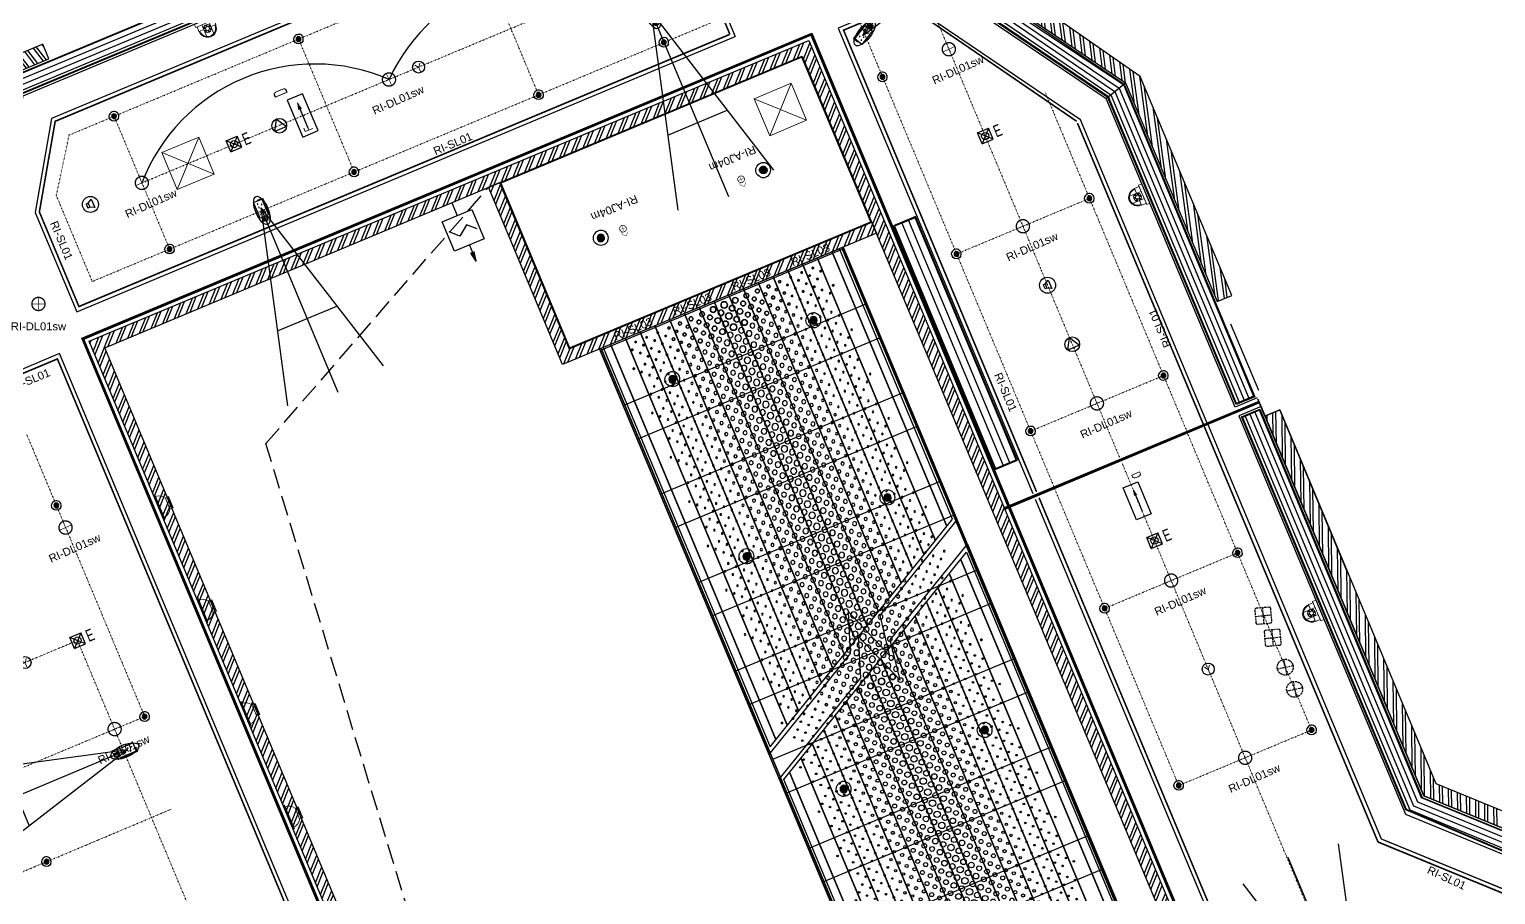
# Model space of a CAD drawing. Header units: millimetres. Extents: x 712803 to 922331, y -1382701 to -1225629.
# Drawn here: x 776381 to 794708, y -1281558 to -1270743 of the extents above; entities that cross this region are included whole.
import ezdxf
from ezdxf.enums import TextEntityAlignment as Align

# ---------------------------------------------------------------- set-up
doc = ezdxf.new("R2010")
doc.units = ezdxf.units.MM
doc.header["$LTSCALE"] = 10
doc.header["$MEASUREMENT"] = 0
for name, pattern in [('ACAD_ISO05W100', [33, 24, -3, 0, -3, 0, -3]), ('ACAD_ISO07W100', [3, 0, -3]), ('CENTER', [50.8, 31.75, -6.35, 6.35, -6.35]), ('DASH', [0.35, 0.25, -0.1])]:
    doc.linetypes.add(name, pattern=pattern)
for name, color, linetype in [('I —平顶—音响设备', 144, 'Continuous'), ('I—平面—消防指示灯、报警器', 10, 'Continuous'), ('I—平顶-投影仪、监控', 62, 'Continuous'), ('I—平顶—喷淋', 21, 'Continuous'), ('I—平顶—填充01(线状)', 8, 'Continuous'), ('I—平顶—暖通', 144, 'Continuous'), ('I—平顶—检修口', 144, 'Continuous'), ('I—平顶—消防指示灯', 62, 'Continuous'), ('I—平顶—消防设施', 10, 'Continuous'), ('I—平顶—灯具', 62, 'Continuous'), ('I—平顶—烟感', 144, 'Continuous'), ('I—平顶—设备定位尺寸标注', 232, 'Continuous'), ('I—平顶—通讯', 24, 'Continuous'), ('I—平顶—造型', 122, 'Continuous'), ('K-C-CLG', 2, 'Continuous'), ('TSC_huilu', 145, 'Continuous'), ('TSC_lighting', 52, 'Continuous')]:
    doc.layers.add(name, color=color, linetype=linetype)
doc.layers.add('风口', color=7, linetype='Continuous', lineweight=20)
doc.styles.add('_TEL_DIM', font='SIMPLEX', dxfattribs={"width": 0.8, "height": 3.5, "bigfont": 'HZTXT'})
doc.styles.add('ARIAL', font='arial.ttf')
doc.styles.add('hz', font='Microsoft YaHei.ttf', dxfattribs={"width": 0.8, "height": 5})
doc.styles.get("Standard").update_dxf_attribs({"font": 'arial.ttf'})
doc.styles.add('XD2008', font='xd-hzs.shx', dxfattribs={"width": 0.7, "bigfont": 'xd-hztxt.shx'})
doc.styles.add('平顶图图例(客房区A2）$0$HZDX', font='ROMANS.shx', dxfattribs={"width": 0.8, "bigfont": 'hztxt.shx'})
doc.styles.add('平顶图图例(客房区A2）$0$XD2008', font='SIMYOU.TTF', dxfattribs={"width": 0.7})
doc.dimstyles.new('\\M+19557\\M+18F80', dxfattribs={"dimtxt": 2.5, "dimasz": 0.8, "dimexe": 0, "dimexo": 0, "dimgap": 1, "dimtad": 1, "dimdec": 0, "dimzin": 0, "dimdsep": 46, "dimtxsty": 'Standard', "dimblk": 'DOT', "dimcen": 1, "dimaunit": 1, "dimadec": 3, "dimazin": 0, "dimtfac": 1, "dimtdec": 0, "dimtmove": 2, "dimatfit": 3, "dimfxl": 0, "dimtolj": 1, "dimtzin": 0, "dimarcsym": 0})

# ---------------------------------------------------------------- blocks, each defined once
blk = doc.blocks.new('RI-DL01sw')
at = {"layer": 'TSC_lighting', "const_width": 16.5}
blk.add_lwpolyline([(82, 0, 0.414214), (0, 82, 0.414214), (-83, 0, 0.414214), (0, -83, 0.414214)], format="xyb", close=True, dxfattribs=at)
at = {"layer": 'TSC_lighting', "const_width": 8.25}
for points in [[(82, 0), (-83, 0)], [(0, -83), (0, 82)]]:
    blk.add_lwpolyline(points, dxfattribs=at)
at = {"layer": 'TSC_lighting', "style": 'ARIAL'}
blk.add_text('RI-DL01sw', height=100, dxfattribs=at).set_placement((0, -280), align=Align.MIDDLE_CENTER)
blk.add_text('RI-DL01sw', height=100, dxfattribs=at).set_placement((0, -280), align=Align.MIDDLE_CENTER)
blk = doc.blocks.new('背景音乐广播')
at = {"extrusion": (-0.142132, 0.122044, 0.982295)}
for p, q in [((-48, 26, -10), (-47, -30, -3)), ((-48, 26, -10), (-20, 26, -6)), ((-20, 26, -6), (33, 56, -2)), ((-20, 26, -6), (-20, -29, 1)), ((33, 56, -2), (34, -58, 12)), ((-20, -29, 1), (-47, -30, -3)), ((34, -58, 12), (-20, -29, 1))]:
    blk.add_line(p, q, dxfattribs=at)
blk.add_circle((0, 0), 100)
at = {"color": 7, "extrusion": (-0.142132, 0.122044, 0.982295), "style": '_TEL_DIM', "flags": 1}
blk.add_attdef('A', text='', height=0.004, rotation=131.612, dxfattribs=at).set_placement((0, 0), align=Align.MIDDLE_CENTER)
blk = doc.blocks.new('吸顶扬声器')
for p, q in [((-58, -33), (0, 67)), ((0, 67), (58, -33)), ((58, -33), (-58, -33))]:
    blk.add_line(p, q)
blk.add_circle((0, 0), 67.2)
blk = doc.blocks.new('应急照明灯')
at = {"ltscale": 250}
for p, q in [((-150, -150), (-150, 150)), ((-150, 150), (150, 150)), ((150, 150), (-150, -150)), ((150, -150), (-150, 150)), ((150, -150), (150, 150)), ((-150, -150), (150, -150))]:
    blk.add_line(p, q, dxfattribs=at)
blk.add_circle((0, 0), 90, dxfattribs=at)
at = {"style": '平顶图图例(客房区A2）$0$XD2008', "width": 0.7}
blk.add_text('E', height=300, dxfattribs=at).set_placement((338, -143), align=Align.CENTER)
blk = doc.blocks.new('平顶图图例(客房区A2）$0$烟感')
at = {"layer": 'I—平顶—烟感', "linetype": 'Continuous'}
blk.add_circle((0, 0), 2.16, dxfattribs=at)
at = {"layer": 'I—平顶—烟感', "linetype": 'Continuous', "style": '平顶图图例(客房区A2）$0$HZDX'}
blk.add_text('Y', height=2.86, dxfattribs=at).set_placement((-1.14, -1.69))
blk = doc.blocks.new('上下喷1111')
h = blk.add_hatch(color=256)
h.dxf.hatch_style = 1
edge = h.paths.add_edge_path()
edge.add_arc((0, 0), 0.5, 0, 180)
edge.add_arc((0, 0), 0.5, 180, 360)
at = {"elevation": 0}
for points in [[(-1, 0, -1), (1, 0, 0.084041)], [(-1, 0, 1), (1, 0, -0.084041)]]:
    blk.add_lwpolyline(points, format="xyb", dxfattribs=at)
blk.add_lwpolyline([(0.5, 0, 1), (-0.5, 0, 1)], format="xyb", close=True, dxfattribs=at)
blk = doc.blocks.new('*D1473')
at = {"layer": 'Defpoints', "color": 0, "transparency": 16777216}
for p in [(43, 36), (43, 0), (-42, 0)]:
    blk.add_point(p, dxfattribs=at)
at = {"color": 0, "transparency": 16777216, "insert": (36, 46), "char_height": 15, "attachment_point": 5}
blk.add_mtext('\\A1;85', dxfattribs=at)
blk = doc.blocks.new('_Dot')
at = {"color": 0, "linetype": 'ByBlock', "lineweight": -2}
blk.add_line((-0.5, 0), (-1, 0), dxfattribs=at)
at = {"color": 0, "linetype": 'ByBlock', "const_width": 0.5}
blk.add_lwpolyline([(-0.25, 0, 1), (0.25, 0, 1)], format="xyb", close=True, dxfattribs=at)
blk = doc.blocks.new('SDRFEWR')
for centre, radius in [((-525, 75), 10), ((-450, 0), 10), ((-300, 0), 10), ((-225, 75), 10), ((-150, 0), 10), ((0, 150), 10), ((0, 0), 10), ((-525, -75), 10), ((-450, -150), 10), ((-375, -75), 10), ((-300, -150), 10), ((-225, -75), 10), ((-150, -150), 10), ((-75, -75), 10), ((0, -150), 10), ((-525, -225), 10), ((-525, -375), 10), ((-450, -300), 10), ((-375, -225), 10), ((-375, -375), 10), ((-300, -300), 10), ((-225, -225), 10), ((-225, -375), 10), ((-150, -300), 10), ((-75, -225), 10), ((-75, -375), 10), ((0, -300), 10), ((-525, -525), 15), ((-450, -450), 15), ((-375, -525), 15), ((-300, -450), 15), ((-225, -525), 15), ((-150, -450), 15), ((-75, -525), 15), ((0, -450), 15), ((-525, -675), 20), ((-450, -750), 25), ((-450, -600), 20), ((-375, -675), 20), ((-300, -750), 25), ((-300, -600), 20), ((-225, -675), 20), ((-150, -750), 25), ((-150, -600), 20), ((-75, -675), 20), ((0, -750), 25), ((0, -600), 20), ((-525, -825), 25), ((-450, -900), 30), ((-375, -825), 25), ((-300, -900), 30), ((-225, -825), 25), ((-150, -900), 30), ((-75, -825), 25), ((0, -900), 30), ((-525, -1125), 35), ((-525, -975), 30), ((-450, -1050), 35), ((-375, -1125), 35), ((-375, -975), 30), ((-300, -1050), 35), ((-225, -1125), 35), ((-225, -975), 30), ((-150, -1050), 35), ((-75, -1125), 35), ((-75, -975), 30), ((0, -1050), 35), ((-525, -1275), 35), ((-450, -1200), 40.2), ((-375, -1275), 35), ((-300, -1200), 40.2), ((-225, -1275), 35), ((-150, -1200), 40.2), ((-75, -1275), 35), ((0, -1200), 40.2), ((-525, -1425), 30), ((-450, -1350), 35), ((-375, -1425), 30), ((-300, -1350), 35), ((-225, -1425), 30), ((-150, -1350), 35), ((-75, -1425), 30), ((0, -1350), 35), ((-525, -1575), 25), ((-450, -1500), 30), ((-450, -1650), 25), ((-375, -1575), 25), ((-300, -1500), 30), ((-300, -1650), 25), ((-225, -1575), 25), ((-150, -1500), 30), ((-150, -1650), 25), ((-75, -1575), 25), ((0, -1500), 30), ((0, -1650), 25), ((-525, -1725), 20), ((-450, -1800), 20), ((-375, -1725), 20), ((-300, -1800), 20), ((-225, -1725), 20), ((-150, -1800), 20), ((-75, -1725), 20), ((0, -1800), 20), ((-525, -1875), 15), ((-525, -2025), 10), ((-450, -1950), 15), ((-375, -1875), 15), ((-375, -2025), 10), ((-300, -1950), 15), ((-225, -1875), 15), ((-225, -2025), 10), ((-150, -1950), 15), ((-75, -1875), 15), ((-75, -2025), 10), ((0, -1950), 15), ((-525, -2175), 10), ((-450, -2100), 10), ((-375, -2175), 10), ((-300, -2100), 10), ((-225, -2175), 10), ((-150, -2100), 10), ((-75, -2175), 10), ((0, -2100), 10), ((-525, -2325), 10), ((-450, -2250), 10), ((-375, -2325), 10), ((-300, -2250), 10), ((-225, -2325), 10), ((-150, -2250), 10), ((-75, -2325), 10), ((0, -2250), 10), ((-525, -2475), 10), ((-450, -2400), 10), ((-300, -2400), 10), ((-225, -2475), 10), ((-150, -2400), 10), ((0, -2400), 10), ((0, -2550), 10)]:
    blk.add_circle(centre, radius)
blk = doc.blocks.new('扶梯底部填充')
for p, q in [((-10366, 1650), (20, 1650, 0)), ((-10366, 1630), (20, 1630, 0)), ((20, -1630, 0), (-10366, -1630)), ((20, -1650, 0), (-10366, -1650))]:
    blk.add_line(p, q)
for points in [[(-10346, 1630), (-10346, -1630)], [(-9600, 1630), (-9600, -1630)], [(-8400, 1630), (-8400, -1630)], [(-7200, 1630), (-7200, -1630)], [(-7200, 1630), (-7200, -1630)], [(-7200, 1630), (-7200, -1630)], [(-6000, 1630), (-6000, -1630)], [(-4800, 1630), (-4800, -1630)], [(-3600, 1630), (-3600, -1630)], [(-2400, 1630), (-2400, -1630)], [(-1200, 1630), (-1200, -1630)], [(0, 1630), (0, -1630)]]:
    blk.add_lwpolyline(points)
for centre, radius in [((-10198, 1275, 0), 10), ((-9973, 1350, 0), 10), ((-373, 1350, 0), 10), ((-148, 1275, 0), 10), ((-10273, 1200, 0), 10), ((-10198, 1125, 0), 10), ((-10123, 1200, 0), 10), ((-10048, 1125, 0), 10), ((-9973, 1200, 0), 10), ((-373, 1200, 0), 10), ((-298, 1125, 0), 10), ((-223, 1200, 0), 10), ((-148, 1125, 0), 10), ((-73, 1200, 0), 10), ((-10273, 1050, 0), 10), ((-10198, 975, 0), 10), ((-10123, 1050, 0), 10), ((-10048, 975, 0), 10), ((-9973, 1050, 0), 10), ((-373, 1050, 0), 10), ((-298, 975, 0), 10), ((-223, 1050, 0), 10), ((-148, 975, 0), 10), ((-73, 1050, 0), 10), ((-10273, 750, 0), 15), ((-10273, 900, 0), 10), ((-10198, 825, 0), 10), ((-10123, 750, 0), 15), ((-10123, 900, 0), 10), ((-10048, 825, 0), 10), ((-9973, 750, 0), 15), ((-9973, 900, 0), 10), ((-373, 750, 0), 15), ((-373, 900, 0), 10), ((-298, 825, 0), 10), ((-223, 750, 0), 15), ((-223, 900, 0), 10), ((-148, 825, 0), 10), ((-73, 750, 0), 15), ((-73, 900, 0), 10), ((-10273, 600, 0), 20), ((-10198, 675, 0), 15), ((-10123, 600, 0), 20), ((-10048, 675, 0), 15), ((-9973, 600, 0), 20), ((-373, 600, 0), 20), ((-298, 675, 0), 15), ((-223, 600, 0), 20), ((-148, 675, 0), 15), ((-73, 600, 0), 20), ((-10273, 450, 0), 25), ((-10198, 375, 0), 25), ((-10198, 525, 0), 20), ((-10123, 450, 0), 25), ((-10048, 375, 0), 25), ((-10048, 525, 0), 20), ((-9973, 450, 0), 25), ((-373, 450, 0), 25), ((-298, 375, 0), 25), ((-298, 525, 0), 20), ((-223, 450, 0), 25), ((-148, 375, 0), 25), ((-148, 525, 0), 20), ((-73, 450, 0), 25), ((-10273, 150, 0), 35), ((-10273, 300, 0), 30), ((-10198, 225, 0), 30), ((-10123, 150, 0), 35), ((-10123, 300, 0), 30), ((-10048, 225, 0), 30), ((-9973, 150, 0), 35), ((-9973, 300, 0), 30), ((-373, 150, 0), 35), ((-373, 300, 0), 30), ((-298, 225, 0), 30), ((-223, 150, 0), 35), ((-223, 300, 0), 30), ((-148, 225, 0), 30), ((-73, 150, 0), 35), ((-73, 300, 0), 30), ((-10273, 0, 0), 40.2), ((-10198, 75, 0), 35), ((-10123, 0, 0), 40.2), ((-10048, 75, 0), 35), ((-9973, 0, 0), 40.2), ((-373, 0, 0), 40.2), ((-298, 75, 0), 35), ((-223, 0, 0), 40.2), ((-148, 75, 0), 35), ((-73, 0, 0), 40.2), ((-10273, -150, 0), 35), ((-10198, -75, 0), 35), ((-10123, -150, 0), 35), ((-10048, -75, 0), 35), ((-9973, -150, 0), 35), ((-373, -150, 0), 35), ((-298, -75, 0), 35), ((-223, -150, 0), 35), ((-148, -75, 0), 35), ((-73, -150, 0), 35), ((-10273, -300, 0), 30), ((-10198, -225, 0), 30), ((-10198, -375, 0), 25), ((-10123, -300, 0), 30), ((-10048, -225, 0), 30), ((-10048, -375, 0), 25), ((-9973, -300, 0), 30), ((-373, -300, 0), 30), ((-298, -225, 0), 30), ((-298, -375, 0), 25), ((-223, -300, 0), 30), ((-148, -225, 0), 30), ((-148, -375, 0), 25), ((-73, -300, 0), 30), ((-10273, -450, 0), 25), ((-10198, -525, 0), 20), ((-10123, -450, 0), 25), ((-10048, -525, 0), 20), ((-9973, -450, 0), 25), ((-373, -450, 0), 25), ((-298, -525, 0), 20), ((-223, -450, 0), 25), ((-148, -525, 0), 20), ((-73, -450, 0), 25), ((-10273, -600, 0), 20), ((-10198, -675, 0), 15), ((-10123, -600, 0), 20), ((-10048, -675, 0), 15), ((-9973, -600, 0), 20), ((-373, -600, 0), 20), ((-298, -675, 0), 15), ((-223, -600, 0), 20), ((-148, -675, 0), 15), ((-73, -600, 0), 20), ((-10273, -750, 0), 15), ((-10273, -900, 0), 10), ((-10198, -825, 0), 10), ((-10123, -750, 0), 15), ((-10123, -900, 0), 10), ((-10048, -825, 0), 10), ((-9973, -750, 0), 15), ((-9973, -900, 0), 10), ((-373, -750, 0), 15), ((-373, -900, 0), 10), ((-298, -825, 0), 10), ((-223, -750, 0), 15), ((-223, -900, 0), 10), ((-148, -825, 0), 10), ((-73, -750, 0), 15), ((-73, -900, 0), 10), ((-10273, -1050, 0), 10), ((-10198, -975, 0), 10), ((-10123, -1050, 0), 10), ((-10048, -975, 0), 10), ((-9973, -1050, 0), 10), ((-373, -1050, 0), 10), ((-298, -975, 0), 10), ((-223, -1050, 0), 10), ((-148, -975, 0), 10), ((-73, -1050, 0), 10), ((-10273, -1200, 0), 10), ((-10198, -1125, 0), 10), ((-10198, -1275, 0), 10), ((-10123, -1200, 0), 10), ((-10048, -1125, 0), 10), ((-9973, -1200, 0), 10), ((-373, -1200, 0), 10), ((-298, -1125, 0), 10), ((-223, -1200, 0), 10), ((-148, -1125, 0), 10), ((-148, -1275, 0), 10), ((-73, -1200, 0), 10), ((-9973, -1350, 0), 10), ((-373, -1350, 0), 10)]:
    blk.add_circle(centre, radius)
for p in [(-9373, 1200, 0), (-8773, 1200, 0), (-8173, 1200, 0), (-7573, 1200, 0), (-6973, 1200, 0), (-6373, 1200, 0), (-5773, 1200, 0), (-5173, 1200, 0)]:
    blk.add_blockref('SDRFEWR', p)
at = {"xscale": -0.9999999999999998}
for p in [(-5173, 1200, 0), (-4573, 1200, 0), (-3973, 1200, 0), (-3373, 1200, 0), (-2773, 1200, 0), (-2173, 1200, 0), (-1573, 1200, 0), (-973, 1200, 0)]:
    blk.add_blockref('SDRFEWR', p, dxfattribs=at)
blk = doc.blocks.new('A$Cd42e4ebf')
at = {"lineweight": 0}
for p, q in [((8.81, 7.37), (0, 7.37)), ((0, 7.37), (0, 5.88)), ((8.81, 5.88), (8.81, 7.37)), ((0.59, 5.88), (0.59, 3.81)), ((8.21, 3.81), (8.21, 5.88))]:
    blk.add_line(p, q, dxfattribs=at)
for points in [[(8.81, 5.88), (0, 5.88)], [(0.59, 3.81), (2.79, 3.81)], [(2.79, 5.88), (2.79, 0.56)], [(6.01, 5.88), (6.01, 0.56)], [(8.21, 3.81), (6.01, 3.81)]]:
    blk.add_lwpolyline(points, dxfattribs=at)
for centre, radius in [((4.4, 3.56), 1.65), ((3.34, 2.96), 0.271), ((3.34, 4.19), 0.257), ((4.4, 3.56), 0.804), ((4.4, 4.78), 0.254), ((4.4, 2.35), 0.255), ((5.44, 2.94), 0.269), ((5.46, 4.15), 0.254)]:
    blk.add_circle(centre, radius, dxfattribs=at)
for radius, start, end in [(3.73, 176.09951, 3.90049), (3.4, 175.71085, 4.28915)]:
    blk.add_arc((4.4, 3.56), radius, start, end, dxfattribs=at)
blk = doc.blocks.new('WIFI1')
at = {"linetype": 'DASH', "ltscale": 10, "extrusion": (-0.131049, -0.073706, 0.988632)}
for p, q in [((-91, -39, -15), (92, 37, 15)), ((-39, 92, 2), (39, -92, -2))]:
    blk.add_line(p, q, dxfattribs=at)
blk.add_lwpolyline([(68, -109, 0.414214), (90, -91), (109, 68, 0.414214), (91, 90), (-68, 109, 0.414214), (-90, 91), (-109, -68, 0.414214), (-91, -90), (70, -109)], format="xyb", dxfattribs=at)
blk = doc.blocks.new('碗状1')
at = {"linetype": 'DASH', "ltscale": 10, "extrusion": (-0.131049, -0.073706, 0.988632)}
for p, q in [((86, 48, 15), (-86, -48, -15)), ((-49, 87), (49, -87))]:
    blk.add_line(p, q, dxfattribs=at)
blk.add_circle((0, 0), 100, dxfattribs=at)
blk = doc.blocks.new('SH9-室内半球1080P')
for p, q in [((93, 213), (345, 213)), ((93, 147), (93, 213)), ((345, 170), (345, 213)), ((103, 147), (93, 147)), ((316, 150), (375, 150)), ((316, 137), (375, 137))]:
    blk.add_line(p, q)
for points in [[(103, 203), (316, 203), (316, 90), (103, 90)], [(316, 170), (375, 170), (375, 123), (316, 123)]]:
    blk.add_lwpolyline(points, close=True)
at = {"const_width": 5.69}
for points in [[(137, 124, -1), (143, 124, -1)], [(160, 169, -1), (166, 169, -1)], [(189, 124, 1), (183, 124, 1)]]:
    blk.add_lwpolyline(points, format="xyb", close=True, dxfattribs=at)
for centre in [(140, 124), (163, 169), (186, 124)]:
    blk.add_arc(centre, 5.69, 0, 180)
blk.add_ellipse((234, 147), major_axis=(-189, 0), ratio=0.414634)
at = {"layer": 'Defpoints', "linetype": 'ByBlock'}
for p, q in [((197, 147), (2611, 794)), ((1697, -255), (1697, 549)), ((197, 147), (2697, 147)), ((197, 147), (2611, -500))]:
    blk.add_line(p, q, dxfattribs=at)
at = {"style": 'hz', "width": 0.8}
blk.add_text('C', height=79.2, dxfattribs=at).set_placement((259, 146), align=Align.MIDDLE)
blk = doc.blocks.new('DD-F')
for p, q in [((432, 180), (-432, 180)), ((-432, 180), (-432, -180)), ((432, -180), (432, 180)), ((-432, -180), (432, -180))]:
    blk.add_line(p, q)
at = {"color": 81}
blk.add_line((288, 0), (-288, 0), dxfattribs=at)
blk.add_solid([(144, 43), (317, 0), (144, -43)], dxfattribs=at)
at = {"color": 81, "style": 'XD2008', "width": 0.7}
blk.add_text('D', height=300, rotation=0, dxfattribs=at).set_placement((565, 105))
at = {"color": 81, "style": '_TEL_DIM', "width": 0.8}
blk.add_text('F', height=178, dxfattribs=at).set_placement((-369, -93))
blk = doc.blocks.new('0.001111.')
for p, q in [((-234, 0), (165, 166)), ((-133, -56), (133, 56)), ((165, 166), (241, -16)), ((-158, -183), (-234, 0)), ((241, -16), (-158, -183))]:
    blk.add_line(p, q)
for p in [(-35, 83), (199, 83), (-199, -83)]:
    blk.add_point(p)
blk.add_solid([(-75, -8), (-146, -61), (-58, -48)])
at = {"style": '_TEL_DIM', "width": 0.8}
blk.add_attdef('D', (-333, -82), '', height=106, rotation=22.686, dxfattribs=at)
at = {"style": '_TEL_DIM', "flags": 1}
blk.add_attdef('A', text='', height=0.006, rotation=202.686, dxfattribs=at).set_placement((-35, 83), align=Align.MIDDLE_CENTER)
blk = doc.blocks.new('光束感烟探测器(发射部分)')
blk.add_hatch(color=256).paths.add_polyline_path([(618, 200), (501, 176), (501, 224)])
for p, q in [((249, 368), (151, 267)), ((-174, 200), (0, 200)), ((151, 267), (249, 133)), ((400, 200), (618, 200)), ((618, 200), (501, 224)), ((501, 224), (501, 176)), ((618, 200), (501, 176)), ((249, 133), (151, 32))]:
    blk.add_line(p, q)
blk.add_lwpolyline([(0, 400), (400, 400), (400, 0), (0, 0)], close=True)
blk = doc.blocks.new('BLK20230815145859_00816')
at = {"layer": '风口'}
for p, q in [((35190, 115331), (35200, 115331)), ((35190, 115009), (35190, 115331)), ((35200, 115009), (35200, 115331)), ((35200, 115032), (35200, 115307)), ((35307, 115097), (35307, 115242)), ((35307, 115242), (35346, 115242)), ((35307, 115097), (35307, 115242)), ((35307, 115097), (35346, 115097)), ((35346, 115245), (35351, 115245)), ((35346, 115095), (35346, 115245)), ((35346, 115097), (35346, 115242)), ((35351, 115095), (35351, 115245)), ((35190, 115009), (35200, 115009)), ((35346, 115095), (35351, 115095))]:
    blk.add_line(p, q, dxfattribs=at)
for centre, start, end in [((35200, 115187), 27.4446, 90), ((35200, 115153), 270, 332.5554)]:
    blk.add_arc(centre, 121, start, end, dxfattribs=at)
blk = doc.blocks.new('BLK20230815145859_00882')
at = {"layer": '风口'}
for p, q in [((35190, 119531), (35200, 119531)), ((35190, 119209), (35190, 119531)), ((35200, 119209), (35200, 119531)), ((35200, 119232), (35200, 119507)), ((35307, 119297), (35307, 119442)), ((35307, 119442), (35346, 119442)), ((35307, 119297), (35307, 119442)), ((35346, 119445), (35351, 119445)), ((35346, 119295), (35346, 119445)), ((35346, 119297), (35346, 119442)), ((35351, 119295), (35351, 119445)), ((35190, 119209), (35200, 119209)), ((35307, 119297), (35346, 119297)), ((35346, 119295), (35351, 119295))]:
    blk.add_line(p, q, dxfattribs=at)
for centre, start, end in [((35200, 119387), 27.4446, 90), ((35200, 119353), 270, 332.5554)]:
    blk.add_arc(centre, 121, start, end, dxfattribs=at)
blk = doc.blocks.new('BLK20230815145859_01636')
at = {"layer": '风口'}
for p, q in [((35190, 116731), (35200, 116731)), ((35190, 116409), (35190, 116731)), ((35200, 116409), (35200, 116731)), ((35200, 116432), (35200, 116707)), ((35307, 116497), (35307, 116642)), ((35307, 116642), (35346, 116642)), ((35307, 116497), (35307, 116642)), ((35346, 116645), (35351, 116645)), ((35346, 116495), (35346, 116645)), ((35346, 116497), (35346, 116642)), ((35351, 116495), (35351, 116645)), ((35190, 116409), (35200, 116409)), ((35307, 116497), (35346, 116497)), ((35346, 116495), (35351, 116495))]:
    blk.add_line(p, q, dxfattribs=at)
for centre, start, end in [((35200, 116587), 27.4446, 90), ((35200, 116553), 270, 332.5554)]:
    blk.add_arc(centre, 121, start, end, dxfattribs=at)
blk = doc.blocks.new('BLK20230815145859_01640')
at = {"layer": '风口'}
for p, q in [((35190, 118131), (35200, 118131)), ((35190, 117809), (35190, 118131)), ((35200, 117809), (35200, 118131)), ((35200, 117832), (35200, 118107)), ((35307, 117897), (35307, 118042)), ((35307, 118042), (35346, 118042)), ((35307, 117897), (35307, 118042)), ((35346, 118045), (35351, 118045)), ((35346, 117895), (35346, 118045)), ((35346, 117897), (35346, 118042)), ((35351, 117895), (35351, 118045)), ((35307, 117897), (35346, 117897)), ((35346, 117895), (35351, 117895)), ((35190, 117809), (35200, 117809))]:
    blk.add_line(p, q, dxfattribs=at)
for centre, start, end in [((35200, 117987), 27.4446, 90), ((35200, 117953), 270, 332.5554)]:
    blk.add_arc(centre, 121, start, end, dxfattribs=at)
blk = doc.blocks.new('*U1474')
at = {"const_width": 8.5}
blk.add_lwpolyline([(42.5, 0, 0.4142136), (0, 42.5, 0.4142136), (-42.5, 0, 0.4142136), (0, -42.5, 0.4142136)], format="xyb", close=True, dxfattribs=at)
at = {"const_width": 4.25}
for points in [[(-42.5, 0), (42.5, 0)], [(0, -42.5), (0, 42.5)]]:
    blk.add_lwpolyline(points, dxfattribs=at)
dim = blk.add_linear_dim(base=(42.5, 35.7), p1=(-42.5, 0), p2=(42.5, 0), dimstyle='\\M+19557\\M+18F80', override={"dimtxt": 15, "dimgap": 5, "dimse1": 1, "dimse2": 1, "dimsd1": 1, "dimsd2": 1})
dim.commit()
dim.dimension.update_dxf_attribs({"geometry": '*D1473', "text_midpoint": (35.7, 45.8), "dimtype": 128})
blk = doc.blocks.new('*U1475')
blk.add_lwpolyline([(-43, 58, 5, 5, 0), (0, 100, 5, 5, 0), (41, 59, 0, 0, 0)], format="xyseb")
blk.add_blockref('*U1474', (0, 0))
at = {"style": 'ARIAL'}
blk.add_text('RI-AJ04m', height=100, dxfattribs=at).set_placement((0, -280), align=Align.MIDDLE_CENTER)

msp = doc.modelspace()

# ---------------------------------------------------------------- hatches: boundary and pattern name
at = {"layer": 'I—平顶—填充01(线状)'}
h = msp.add_hatch(dxfattribs=at)
h.set_pattern_fill('ANSI32', color=256, scale=300, angle=30)
h.set_pattern_definition([(97.69066, (778957.56, -1301109.88), (-111.48807, -15.05527), []), (97.69066, (778989.7, -1301067.7), (-111.48807, -15.05527), [])])
h.paths.add_polyline_path([(791226.7, -1274145.9), (791411.3, -1274068.7), (790266.7, -1271331), (785456.9, -1267981.8), (785314, -1268186.9), (790083.2, -1271410.6)])
h = msp.add_hatch(dxfattribs=at)
h.set_pattern_fill('ANSI32', color=256, scale=300, angle=60)
h.set_pattern_definition([(127.69066, (778957.56, -1301109.88), (-89.02386, -68.78228), []), (127.69066, (778964.31, -1301057.28), (-89.02386, -68.78228), [])])
h.paths.add_polyline_path([(772642.1, -1278678.9), (772719.2, -1278863.5), (774884, -1277958.7), (776036, -1271358.8), (776626.7, -1271111.9), (776549.7, -1270927.4), (775857.9, -1271216.5), (774705, -1277814.4)])
h = msp.add_hatch(dxfattribs=at)
h.set_pattern_fill('ANSI32', color=256, scale=300, angle=23)
h.paths.add_polyline_path([(777324, -1274722.6), (786042, -1271077.7), (792098, -1285562.7), (783380, -1289207.6)], flags=16)
h.paths.add_polyline_path([(786122.6, -1270881.5), (792294.3, -1285643.2), (783299.4, -1289403.9), (777127.7, -1274642.1)])
h = msp.add_hatch(dxfattribs=at)
h.set_pattern_fill('ANSI32', color=256, scale=300, angle=23)
h.paths.add_polyline_path([(782259.4, -1272659.2), (783127.3, -1274735.1), (786909.9, -1273153.6), (786967.8, -1273292), (783046.7, -1274931.3), (782121, -1272717)])
h.paths.add_polyline_path([(788176.9, -1287202.1), (787052.9, -1284513.6), (790974, -1282874.2), (791031.9, -1283012.6), (787249.1, -1284594.1), (788315.3, -1287144.2)])
h = msp.add_hatch(dxfattribs=at)
h.set_pattern_fill('ANSI32', color=256, scale=300, angle=23)
h.set_pattern_definition([(90.69066, (778957.56, -1301109.88), (-112.49183, -1.35607), []), (90.69066, (778994.6, -1301071.94), (-112.49183, -1.35607), [])])
edge = h.paths.add_edge_path()
edge.add_line((791824.6, -1275575.9), (792009.1, -1275498.8))
edge.add_line((792009.1, -1275498.8), (793961.8, -1280169.3))
edge.add_line((793961.8, -1280169.3), (794887, -1280548.9))
edge.add_line((794887, -1280548.9), (801684.7, -1277706.7))
edge.add_line((801684.7, -1277706.7), (801761.9, -1277891.4))
edge.add_line((801761.9, -1277891.4), (794887.7, -1280765.4))
edge.add_line((794887.7, -1280765.4), (793809.3, -1280322.8))
edge.add_line((793809.3, -1280322.8), (791736.8, -1275365.9))
h.paths.add_polyline_path([(802607.3, -1277321), (806736.3, -1275595.4), (806813.2, -1275779.3), (802684.4, -1277505.4)])

# ---------------------------------------------------------------- linework, layer by layer
at = {"layer": 'I—平顶—填充01(线状)', "linetype": 'DASH', "ltscale": 100}
for p, q in [((779338.2, -1275919.7), (782121, -1272717)), ((783380, -1289207.6), (779338.2, -1275919.7))]:
    msp.add_line(p, q, dxfattribs=at)
at = {"layer": 'I—平顶—暖通'}
for p, q in [((784486.5, -1267875.3), (789897.5, -1271562.7)), ((784513.6, -1267836.4), (789950, -1271519.7)), ((784544.1, -1267792.6), (790002.4, -1271476.8)), ((784550.9, -1267782.9, 0), (790054.9, -1271433.8)), ((784594.9, -1267719.6, 0), (790063, -1271427.2))]:
    msp.add_line(p, q, dxfattribs=at)
for points in [[(784449.3, -1267928.8), (782114.4, -1262339), (779761.7, -1263322.6), (782171.6, -1269091.8), (776281.1, -1271554.4), (775129, -1278154.3), (771926.9, -1279492.7), (771830.5, -1279262.1), (774906.3, -1277976.5), (776058.3, -1271376.6), (781936.8, -1268919), (779565.5, -1263242.1), (782194.9, -1262142.8), (784550.9, -1267782.9)], [(784456, -1267919), (782119.7, -1262325.9), (779748.6, -1263317.2), (782158.5, -1269086.4), (776272.1, -1271547.3), (775120.1, -1278147.2), (771932.3, -1279479.6), (771843.6, -1279267.4), (774915.2, -1277983.6), (776067.2, -1271383.7), (781949.9, -1268924.4), (779578.6, -1263247.4), (782189.5, -1262155.8), (784544.1, -1267792.6)], [(771893.7, -1279387.4), (775031, -1278076.1), (776183.1, -1271476.2), (782041.5, -1269027), (779637.4, -1263271.6), (782165.4, -1262214.7), (784513.6, -1267836.4)], [(771918.8, -1279447.3), (775088.9, -1278122.3), (776241, -1271522.4), (782103.5, -1269071.5), (779689.8, -1263293.1), (782143.9, -1262267), (784486.5, -1267875.3)], [(790063, -1271427.2), (791696.4, -1275334), (791465.7, -1275430.4), (789860.3, -1271593.1), (784449.3, -1267928.8)], [(790054.9, -1271433.8), (791683.3, -1275328.6), (791471.1, -1275417.3), (789868.4, -1271586.5), (784456, -1267919)], [(771868.6, -1279327.4), (774973.1, -1278029.8), (776125.1, -1271429.9), (781980.9, -1268981.9)], [(789897.5, -1271562.7), (791503.4, -1275403.8)], [(789950, -1271519.7), (791563.4, -1275378.8)], [(790002.4, -1271476.8), (791623.3, -1275353.7)], [(788530.9, -1275652.8), (787457.6, -1273084), (787180.9, -1273199.7), (788453.3, -1276244.6), (788730, -1276128.9), (788530.9, -1275652.8)], [(788521.7, -1275656.6), (787452.2, -1273097.1), (787194, -1273205), (788458.6, -1276231.5), (788716.9, -1276123.5), (788521.7, -1275656.6)], [(787286.2, -1273166.5), (788550.9, -1276192.9)], [(787369.2, -1273131.8), (788633.9, -1276158.2)], [(791636.7, -1275554.1), (793683.4, -1280449.6), (794888.3, -1280944), (808228.5, -1275366.7)], [(791696.6, -1275529), (793733, -1280399.6), (794888, -1280873.6), (808203.5, -1275306.7)], [(791576.7, -1275579.1), (793633.8, -1280499.5), (794888.5, -1281014.3), (808253.6, -1275426.6)]]:
    msp.add_lwpolyline(points, dxfattribs=at)
for points in [[(791762, -1275490.8), (793790.2, -1280342), (794887.8, -1280792.4), (808183.8, -1275233.7), (808280.2, -1275464.3), (794888.6, -1281054.8), (793583.5, -1280495.8), (791531.3, -1275587.3)], [(791544.4, -1275592.6), (793591.1, -1280488.1), (794888.6, -1281044), (808267.1, -1275458.9), (808178.4, -1275246.7), (794887.8, -1280803.3), (793782.6, -1280349.7), (791756.6, -1275503.9)]]:
    msp.add_lwpolyline(points, close=True, dxfattribs=at)
at = {"layer": 'I—平顶—检修口', "linetype": 'Continuous', "lineweight": 0}
for p, q in [((785902.9, -1271417.7), (785634.3, -1272071.9)), ((785441.5, -1271610.6), (786095.7, -1271879.1)), ((778497.5, -1272091.4, 0), (778229, -1272745.5, 0)), ((778036.2, -1272284.2, 0), (778690.3, -1272552.7, 0))]:
    msp.add_line(p, q, dxfattribs=at)
msp.add_lwpolyline([(785441.5, -1271610.6), (785902.9, -1271417.7), (786095.7, -1271879.1), (785634.3, -1272071.9)], close=True, dxfattribs=at)
at = {"layer": 'I—平顶—检修口', "linetype": 'Continuous', "lineweight": 0, "elevation": 0}
msp.add_lwpolyline([(778036.2, -1272284.2), (778497.5, -1272091.4), (778690.3, -1272552.7), (778229, -1272745.5)], close=True, dxfattribs=at)
at = {"layer": 'I—平顶—消防设施', "linetype": 'CENTER', "ltscale": 0.05, "const_width": 20}
msp.add_lwpolyline([(777049.2, -1274609.9), (786154.8, -1270803), (792372.8, -1285675.4), (783267.2, -1289482.4)], close=True, dxfattribs=at)
at = {"layer": 'I—平顶—消防设施', "linetype": 'ACAD_ISO05W100', "ltscale": 0.05, "const_width": 20, "elevation": 0}
msp.add_lwpolyline([(791752.3, -1275402.8), (788684.6, -1276685.3)], dxfattribs=at)
at = {"layer": 'I—平顶—设备定位尺寸标注', "color": 8, "linetype": 'ACAD_ISO07W100', "ltscale": 0.02}
for p, q in [((782727.7, -1271515.5, 0), (782032.7, -1269853.3)), ((779726.8, -1270819.2, 0), (780421.3, -1272480.3)), ((777439.4, -1271829.1), (778133.7, -1273489.8)), ((787982.9, -1273544.8, 0), (789644.7, -1272850)), ((788908.3, -1275759, 0), (790569, -1275064.7)), ((776345.3, -1275800.6, 0), (777822, -1279332.6)), ((789835.7, -1277973.2, 0), (791497.1, -1277279)), ((773549.1, -1281119, 0), (777822, -1279332.6)), ((790761.6, -1280187.5), (792422.3, -1279493.2, 0))]:
    msp.add_line(p, q, dxfattribs=at)
for points in [[(776718.4, -1272823.1), (776879, -1272063.4), (784402.2, -1268918.1)], [(776718.4, -1272823.1), (777166.3, -1273894.3), (785465.6, -1270424.5)], [(786745.4, -1270621.1), (789188.2, -1276463.9)], [(789078.2, -1271534.3), (790848.9, -1275769.6)], [(790747.4, -1280193.4), (789195.9, -1276482.4)], [(776940, -1278399.8), (773365.3, -1279900.8), (774291.2, -1282116.2), (778164.3, -1280485.5)]]:
    msp.add_lwpolyline(points, dxfattribs=at)
at = {"layer": 'I—平顶—设备定位尺寸标注', "color": 8, "linetype": 'ACAD_ISO07W100', "ltscale": 0.02, "elevation": 0}
for points in [[(777754.6, -1272675.5), (785524.3, -1269424.9)], [(787535.5, -1270181.5), (790005.5, -1276089.7)], [(792408.1, -1279499.1), (790856.6, -1275788.1)], [(794094.5, -1285866), (790039.2, -1276162.3)], [(780583.2, -1286991.4), (776984.3, -1278382.5)]]:
    msp.add_lwpolyline(points, dxfattribs=at)
at = {"layer": 'I—平顶—造型'}
for p, q in [((789841, -1271609, 0), (790083.2, -1271410.6, 0)), ((783173.4, -1274715.8, 0), (786909.9, -1273153.6, 0)), ((791746.3, -1275256.3, 0), (791399.1, -1274426, 0))]:
    msp.add_line(p, q, dxfattribs=at)
for points in [[(782204.3, -1269105.1), (779794.4, -1263336), (782101, -1262371.7), (784432.3, -1267953.1), (789841, -1271609)], [(782727.6, -1269320.1), (780316, -1263551.5), (781884.4, -1262895.8), (785202.6, -1270832.5)], [(771913.3, -1279525.8), (775151.5, -1278170.7), (776303.3, -1271572.2), (782204.3, -1269105.1)], [(782727.7, -1269320), (776659.7, -1271856.8), (776454.6, -1273032), (776973.4, -1274273), (785202.6, -1270832.5)], [(789518, -1271873.5), (787313.6, -1270383.5), (786491.6, -1270727.2), (788922.9, -1276542.3)], [(791102.6, -1275663.5), (789518, -1271873.5)], [(782259.4, -1272659.2), (783127.3, -1274735.1), (786909.9, -1273153.6), (786967.8, -1273292), (783046.7, -1274931.3), (782121, -1272717), (782259.4, -1272659.2)], [(781509.5, -1286159.8), (776758.7, -1274796.4), (776098.4, -1275072.4), (775507.7, -1278456.7), (772437, -1279740.2), (773748, -1282877), (775879.5, -1281986.3), (777494.2, -1282649.1), (779510.7, -1287472.4)], [(791767.7, -1275439.7), (793809.3, -1280322.8), (794887.7, -1280765.4), (808197.2, -1275200.9), (810357.3, -1280367.5), (808973.3, -1280945.9), (807519.6, -1280349.4), (798228.2, -1284234), (797252, -1286613.1), (797253.1, -1286615.7), (794484.5, -1287773.3), (794483.4, -1287770.5), (793558.3, -1287390.9), (787159.3, -1290066.3), (783248.6, -1295298.6), (786739.9, -1303649.2), (790558.6, -1312783.1), (790281.8, -1312898.8)], [(791824.6, -1275575.9), (792009.1, -1275498.8), (793961.8, -1280169.3), (794887, -1280548.9), (801684.7, -1277706.7), (801761.9, -1277891.4), (794887.7, -1280765.4), (793809.3, -1280322.8), (791736.8, -1275365.9)], [(791736.8, -1275365.9), (791767.7, -1275439.7)], [(791498.6, -1275573.8), (793580.4, -1280553.2), (794888.8, -1281090.1), (808312.9, -1275477.7)], [(791110.3, -1275682), (793275.3, -1280860.4), (794890.2, -1281523.1), (808098, -1276001.1)], [(788953.7, -1276616.1), (792817.6, -1285857.9), (783084.6, -1289927.2), (781856.7, -1286990.2)]]:
    msp.add_lwpolyline(points, dxfattribs=at)
at = {"layer": 'I—平顶—造型', "elevation": 0}
msp.add_lwpolyline([(791226.7, -1274145.9), (791411.3, -1274068.7), (790266.7, -1271331), (785456.9, -1267981.8), (785314, -1268186.9), (790083.2, -1271410.6)], close=True, dxfattribs=at)
at = {"layer": 'I—平顶—造型'}
for points in [[(786160.2, -1270789.9), (792385.8, -1285680.8), (783261.8, -1289495.4), (777036.1, -1274604.5)], [(786149.4, -1270816), (792359.7, -1285670.1), (783272.6, -1289469.3), (777062.3, -1274615.2)], [(786149.4, -1270816), (792359.7, -1285670.1), (783272.6, -1289469.3), (777062.3, -1274615.2)], [(772642.1, -1278678.9), (772719.2, -1278863.5), (774884, -1277958.7), (776036, -1271358.8), (776626.7, -1271111.9), (776549.7, -1270927.4), (775857.9, -1271216.5), (774705, -1277814.4)], [(777127.7, -1274642.1), (786122.6, -1270881.5), (792294.3, -1285643.2), (783299.4, -1289403.9)], [(777324, -1274722.6), (786042, -1271077.7), (792098, -1285562.7), (783380, -1289207.6)], [(786036.7, -1271090.8), (782272.4, -1272664.6), (783132.6, -1274722), (786896.9, -1273148.2)]]:
    msp.add_lwpolyline(points, close=True, dxfattribs=at)
at = {"layer": 'I—平顶—造型', "elevation": 0}
for points in [[(791452.3, -1275463.1), (789841, -1271609)], [(791748.4, -1275393.5), (788565.4, -1276724.3)], [(791752.3, -1275402.8), (788569.2, -1276733.5)], [(791756.1, -1275412), (788573.1, -1276742.8)], [(791729.1, -1275347.4), (791452.3, -1275463.1)], [(792849.9, -1277509.6), (792009.1, -1275498.8), (791824.6, -1275575.9), (791736.8, -1275365.9), (791736.8, -1275365.9)], [(791775.4, -1275458.1), (791498.6, -1275573.8)], [(779518.5, -1287490.8), (780477.3, -1289784.1), (777188.5, -1294183.6), (785642.7, -1314404.8), (789757.5, -1312684.4), (782447.6, -1295200.2), (786594.2, -1289652.2), (797039.4, -1285285.3), (797689.7, -1283700.4), (807516.1, -1279592.1), (808969.9, -1280188.7), (809717.1, -1279876.4), (808097.1, -1276001.5), (794889.2, -1281523.5), (793312.7, -1280876.5)]]:
    msp.add_lwpolyline(points, dxfattribs=at)
at = {"layer": 'K-C-CLG', "color": 8, "elevation": 0}
for points in [[(783508.2, -1274738.4), (785627.7, -1279806.7), (786644.7, -1278543.2), (786618, -1278024.3), (787138.1, -1278572.8), (787014.3, -1278069.5), (787978.1, -1276874.3), (786552.9, -1273465.4)], [(783554.3, -1274719.1), (785641.4, -1279709.9), (787920.5, -1276866.1), (786506.8, -1273484.7), (783554.3, -1274719.1)]]:
    msp.add_lwpolyline(points, dxfattribs=at)
at = {"layer": 'K-C-CLG', "color": 8}
for points in [[(787515.3, -1284320.2), (785755.5, -1280111.9), (786772.4, -1278848.4), (786745.7, -1278329.6), (787265.8, -1278878.1), (787142, -1278374.7), (788106.3, -1277179.3), (790559.7, -1283047.4)], [(787561.5, -1284300.9), (785813.1, -1280120.1), (788092.5, -1277276), (790513.5, -1283066.7), (787561.5, -1284300.9)]]:
    msp.add_lwpolyline(points, dxfattribs=at)
at = {"layer": 'TSC_huilu'}
msp.add_lwpolyline([(777296.9, -1264390, -0.3848117), (781823.9, -1264954.7, 0.2072627), (782894.2, -1267515, 0.1593469), (783965.3, -1270077.1, 0.3816411), (780876.5, -1271369.5, 0.4272386), (777787.5, -1272661.7, 0.6943496)], format="xyb", dxfattribs=at)
at = {"layer": 'TSC_lighting', "linetype": 'CENTER', "ltscale": 0.01, "const_width": 20}
for points in [[(785131.8, -1270807.9), (777000.9, -1274207.3), (776506.5, -1273025), (776704.3, -1271892.3), (782793.1, -1269346.9), (780381.4, -1263578.4), (781857.6, -1262961.2), (785137.2, -1270805.7)], [(788970, -1276522.6), (786557.7, -1270753.7), (787332.9, -1270429.6), (789471.9, -1271892.8)], [(789481.4, -1271915.6), (791056.4, -1275682.8)], [(776962.7, -1274115.8), (776962.7, -1274115.8)], [(779545.3, -1287425.4), (777532.3, -1282610.7), (775879.3, -1281932.2), (773774.9, -1282811.6), (772502.4, -1279767), (775552.2, -1278492.3), (776142.8, -1275108.9), (776732.1, -1274862.5), (781463.4, -1286179.1)], [(781810.5, -1287009.4), (783058, -1289993.3), (792883.7, -1285884.8), (789000.9, -1276596.4)]]:
    msp.add_lwpolyline(points, dxfattribs=at)
at = {"layer": 'TSC_lighting', "linetype": 'CENTER', "ltscale": 0.01, "const_width": 20, "elevation": 0}
for points in [[(787849.2, -1276955), (786414.5, -1273523.3)], [(787421.9, -1277488.3), (785860.9, -1273754.7)], [(787564.3, -1277310.5), (786045.5, -1273677.6)], [(787706.8, -1277132.7), (786230, -1273600.4)], [(787137, -1277843.8), (785491.9, -1273909)], [(787279.4, -1277666), (785676.4, -1273831.9)], [(786852, -1278199.3), (785122.8, -1274063.3)], [(786994.5, -1278021.5), (785307.4, -1273986.2)], [(786424.7, -1278732.6), (784569.3, -1274294.8)], [(786567.1, -1278554.8), (784753.8, -1274217.6)], [(786709.6, -1278377.1), (784938.3, -1274140.5)], [(786139.8, -1279088.1), (784200.2, -1274449)], [(786282.2, -1278910.3), (784384.8, -1274371.9)], [(785712.4, -1279621.4), (783646.7, -1274680.5)], [(785854.8, -1279443.6), (783831.2, -1274603.3)], [(785997.3, -1279265.9), (784015.7, -1274526.2)], [(791064.2, -1275701.3), (793237.8, -1280899.8), (794889.4, -1281577.6), (808070.2, -1276066.9), (809651.7, -1279849.5), (808969.7, -1280134.6), (807516, -1279538), (797651.3, -1283662.3), (797001, -1285247.1), (786562.3, -1289611.3), (782390.5, -1295193.1), (789692.1, -1312657.6), (785669.5, -1314339.4), (777245.6, -1294190.6), (780534.4, -1289791.2), (779564.6, -1287471.5)], [(788020.9, -1277365.4), (790420.7, -1283105.5)], [(787878.4, -1277543.2), (790236.2, -1283182.7)], [(787735.9, -1277720.9), (790051.7, -1283259.8)], [(787593.5, -1277898.7), (789867.1, -1283337)], [(787451, -1278076.4), (789682.6, -1283414.1)], [(787308.5, -1278254.2), (789498.1, -1283491.3)], [(787166.1, -1278431.9), (789313.6, -1283568.4)], [(787023.6, -1278609.7), (789129, -1283645.6)], [(786881.2, -1278787.4), (788944.5, -1283722.7)], [(786738.7, -1278965.2), (788760, -1283799.8)], [(786596.2, -1279142.9), (788575.5, -1283877)], [(786453.8, -1279320.7), (788391, -1283954.1)], [(786311.3, -1279498.4), (788206.4, -1284031.3)], [(786168.9, -1279676.2), (788021.9, -1284108.4)], [(786026.4, -1279853.9), (787837.4, -1284185.6)], [(785883.9, -1280031.7), (787652.9, -1284262.7)]]:
    msp.add_lwpolyline(points, dxfattribs=at)

# ---------------------------------------------------------------- block references
at = {"layer": 'I —平顶—音响设备', "color": 7, "rotation": 22.66674362676885}
for p in [(777144.4, -1272930.9, 0), (789107.5, -1273941.7)]:
    msp.add_blockref('背景音乐广播', p, dxfattribs=at)
at = {"layer": 'I—平面—消防指示灯、报警器', "extrusion": (0.001958, -0.004694, 0.999987), "rotation": 292.6915081953879}
msp.add_blockref('光束感烟探测器(发射部分)', (781541, -1273126.7, 7508.7), dxfattribs=at)
at = {"layer": 'I—平顶-投影仪、监控'}
for p, xscale, yscale, zscale, rotation in [((778528.2, -1270880.8, 0), 29.90098722697663, 29.90098722697663, 29.90098722697663, 22.69420280443347), ((790083, -1272758.9, 0), 29.90098722697664, 29.90098722697664, 29.90098722697664, 292.6792689454606), ((792257.7, -1277960.5), 29.90098722697664, 29.90098722697664, 29.90098722697664, 292.6891322943326)]:
    msp.add_blockref('A$Cd42e4ebf', p, dxfattribs=dict(at, xscale=xscale, yscale=yscale, zscale=zscale, rotation=rotation))
at = {"layer": 'I—平顶—喷淋', "extrusion": (7.41388e-10, -1.4776e-08, 1)}
for p, xscale, yscale, zscale, rotation in [((779746, -1270865.1, 0), 60.00000000000065, 60.00000000000065, 60.00000000000065, 158.1416134251435), ((784312.2, -1270906.6, 0), 60.00000000000065, 60.00000000000065, 60.00000000000065, 158.1416134251435), ((787044.6, -1271338, 0), 60.00000000000065, 60.00000000000065, 60.00000000000065, 158.1416134251435), ((782746.7, -1271561.2, 0), 60.00000000000065, 60.00000000000065, 60.00000000000065, 158.1416134251435), ((777439.6, -1271829.5, 0), 60.00000000000065, 60.00000000000065, 60.00000000000065, 158.1416134251435), ((780440.2, -1272525.6, 0), 60.00000000000065, 60.00000000000065, 60.00000000000065, 158.1416134251435), ((789630.7, -1272855.9, 0), 60.00000000000065, 60.00000000000065, 60.00000000000065, 158.1416134251435), ((783524.4, -1273349.6, 0), 93.75000000000014, 93.75000000000014, 93.75000000000014, 158.1416121542645), ((778133.8, -1273490, 0), 60.00000000000065, 60.00000000000065, 60.00000000000065, 158.1416134251435), ((787968.8, -1273550.7, 0), 60.00000000000065, 60.00000000000065, 60.00000000000065, 158.1416134251435), ((786181.9, -1274379.9, 0), 93.75000000000014, 93.75000000000014, 93.75000000000014, 158.1416121542645), ((784419.7, -1275116.6, 0), 93.75000000000014, 93.75000000000014, 93.75000000000014, 158.1416121542645), ((790556, -1275070.1, 0), 60.00000000000065, 60.00000000000065, 60.00000000000065, 158.1416134251435), ((788895.7, -1275764.3, 0), 60.00000000000065, 60.00000000000065, 60.00000000000065, 158.1416134251435), ((787107.4, -1276594.2, 0), 93.75000000000014, 93.75000000000014, 93.75000000000014, 158.1416121542645), ((776718.8, -1276694, 0), 60.00000000000065, 60.00000000000065, 60.00000000000065, 158.1416134251435), ((785345.2, -1277331, 0), 93.75000000000014, 93.75000000000014, 93.75000000000014, 158.1416121542645), ((791482.5, -1277285.2, 0), 60.00000000000065, 60.00000000000065, 60.00000000000065, 158.1416134251435), ((789821.5, -1277979.2, 0), 60.00000000000065, 60.00000000000065, 60.00000000000065, 158.1416134251435), ((777822, -1279332.6, 0), 60.00000000000065, 60.00000000000065, 60.00000000000065, 158.1416134251435), ((788322.7, -1279500.4, 0), 93.75000000000014, 93.75000000000014, 93.75000000000014, 158.1416121542645), ((792408.1, -1279499.1, 0), 60.00000000000065, 60.00000000000065, 60.00000000000065, 158.1416134251435), ((786560.5, -1280237.1, 0), 93.75000000000014, 93.75000000000014, 93.75000000000014, 158.1416121542645), ((790747.4, -1280193.4, 0), 60.00000000000065, 60.00000000000065, 60.00000000000065, 158.1416134251435), ((776595.5, -1281146, 0), 60.00000000000065, 60.00000000000065, 60.00000000000065, 158.1416134251435)]:
    msp.add_blockref('上下喷1111', p, dxfattribs=dict(at, xscale=xscale, yscale=yscale, zscale=zscale, rotation=rotation))
at = {"layer": 'I—平顶—喷淋', "extrusion": (9.99617e-09, -1.09067e-08, 1), "xscale": -93.75000000000036, "yscale": 93.75000000000058, "zscale": 93.75000000000001, "rotation": 247.23668984242}
msp.add_blockref('上下喷1111', (785554.1, -1272501.1, 0), dxfattribs=at)
at = {"layer": 'I—平顶—填充01(线状)', "rotation": 112.6827975094877}
msp.add_blockref('扶梯底部填充', (785038.3, -1274120.1, 0), dxfattribs=at)
at = {"layer": 'I—平顶—填充01(线状)', "xscale": -1, "rotation": 112.6828211618628}
msp.add_blockref('扶梯底部填充', (789028, -1283665.9, 0), dxfattribs=at)
at = {"layer": 'I—平顶—暖通', "rotation": 22.68885056202255}
msp.add_blockref('BLK20230815145859_00816', (791580, -1400420.8), dxfattribs=at)
at = {"layer": 'I—平顶—消防指示灯', "color": 3, "xscale": 0.5, "yscale": 0.5, "zscale": 0.5, "rotation": 22.68913179328619}
for p in [(788328.5, -1272076.4, 0), (778939.9, -1272177.4, 0), (790444.6, -1277132.6, 0), (776984.3, -1278382.5, 0)]:
    msp.add_blockref('应急照明灯', p, dxfattribs=at)
at = {"layer": 'I—平顶—消防指示灯', "ltscale": 0.001, "rotation": 269.9087031006246}
msp.add_blockref('0.001111.', (790236, -1276633.6, 0), dxfattribs=at).add_auto_attribs({'D': 'D'})
at = {"layer": 'I—平顶—消防设施', "xscale": 1.363988377475934, "yscale": 1.363988377475934, "zscale": 1.363988377475934, "rotation": 22.71211184745571}
for p in [(779504.7, -1271947.9, 0), (789416.1, -1274679.7)]:
    msp.add_blockref('吸顶扬声器', p, dxfattribs=at)
at = {"layer": 'I—平顶—灯具'}
for name, p, rotation in [('SH9-室内半球1080P', (786793, -1271067.2), 51.71171137520299), ('SH9-室内半球1080P', (783942.1, -1270400.4, 0), 292.6891305224073), ('*U1475', (785277.3, -1272616.7, 0), 202.6891305222277), ('SH9-室内半球1080P', (779061.9, -1272847.8), 292.6891305224073), ('*U1475', (783801.2, -1273233.9, 0), 202.6891305222277), ('SH9-室内半球1080P', (777733.7, -1279537.6, 0), 202.6891305224123), ('SH9-室内半球1080P', (793290.8, -1283523.2, 0), 112.6891305224073)]:
    msp.add_blockref(name, p, dxfattribs=dict(at, rotation=rotation))
at = {"layer": 'I—平顶—灯具', "ltscale": 250, "extrusion": (6.12516e-08, 8.70704e-09, 1), "xscale": 0.5787037037061996, "yscale": 0.5787037037061996, "zscale": 0.5787037037061996, "rotation": 112.8994790172152}
msp.add_blockref('DD-F', (779797.8, -1271819, 0), dxfattribs=at)
at = {"layer": 'I—平顶—烟感', "xscale": 34.72222223022212, "yscale": 34.72222223022212, "zscale": 34.72222223022212, "rotation": 22.68913179754149}
for p in [(781246.9, -1271214.4), (776326.9, -1278657.2, 0), (791115.4, -1278739.2, 0)]:
    msp.add_blockref('平顶图图例(客房区A2）$0$烟感', p, dxfattribs=at)
at = {"layer": 'I—平顶—通讯', "rotation": 72.58430110879888}
for name, p in [('WIFI1', (791804.4, -1278070.7, 0)), ('WIFI1', (791921.5, -1278346.9, 0)), ('碗状1', (792078, -1278715, 0)), ('碗状1', (792195.7, -1278991, 0))]:
    msp.add_blockref(name, p, dxfattribs=at)
at = {"layer": 'TSC_lighting'}
for p, rotation in [((787874, -1270991.2, 0), 24), ((780876.5, -1271369.5, 0), 24), ((777787.5, -1272661.7), 24), ((788799.7, -1273203.3, 0), 24), ((776495.3, -1274174.8), 0.002445432844730428), ((789725, -1275417.6, 0), 24), ((776834, -1276969.5, 0), 24), ((790652.5, -1277631.8, 0), 24), ((777447.3, -1279488, 0), 24), ((791577.7, -1279846.7, 0), 24)]:
    msp.add_blockref('RI-DL01sw', p, dxfattribs=dict(at, rotation=rotation))
at = {"layer": '风口', "rotation": 22.68885056202255}
for name in ['BLK20230815145859_00882', 'BLK20230815145859_01640', 'BLK20230815145859_01636']:
    msp.add_blockref(name, (791580, -1400420.8), dxfattribs=at)

# ---------------------------------------------------------------- texts
at = {"layer": 'I—平顶—灯具', "linetype": 'CENTER', "ltscale": 0.01, "style": 'ARIAL'}
for s, rotation, p in [('RI-SL01', 22.80713, (781674, -1272171.8, 0)), ('RI-SL01', 292.80713, (776783.4, -1273381.5, 0)), ('RI-SL03', 22.80713, (786142.2, -1273559.9, 0)), ('RI-SL03', 22.80713, (785404.1, -1273868.5, 0)), ('RI-SL03', 22.80713, (784666.1, -1274177.1, 0)), ('RI-SL01', 112.80713, (790512.6, -1274477.3, 0)), ('RI-SL03', 22.80713, (783928, -1274485.7, 0)), ('RI-SL01', 22.80713, (776395.9, -1275124.4, 0)), ('RI-SL01', 292.80713, (788583.7, -1275277, 0)), ('RI-SL01', 335.22812, (794096.3, -1281347.4, 0))]:
    msp.add_text(s, height=100, rotation=rotation, dxfattribs=at).set_placement(p, align=Align.MIDDLE_CENTER)

doc.saveas('drawing.dxf')
